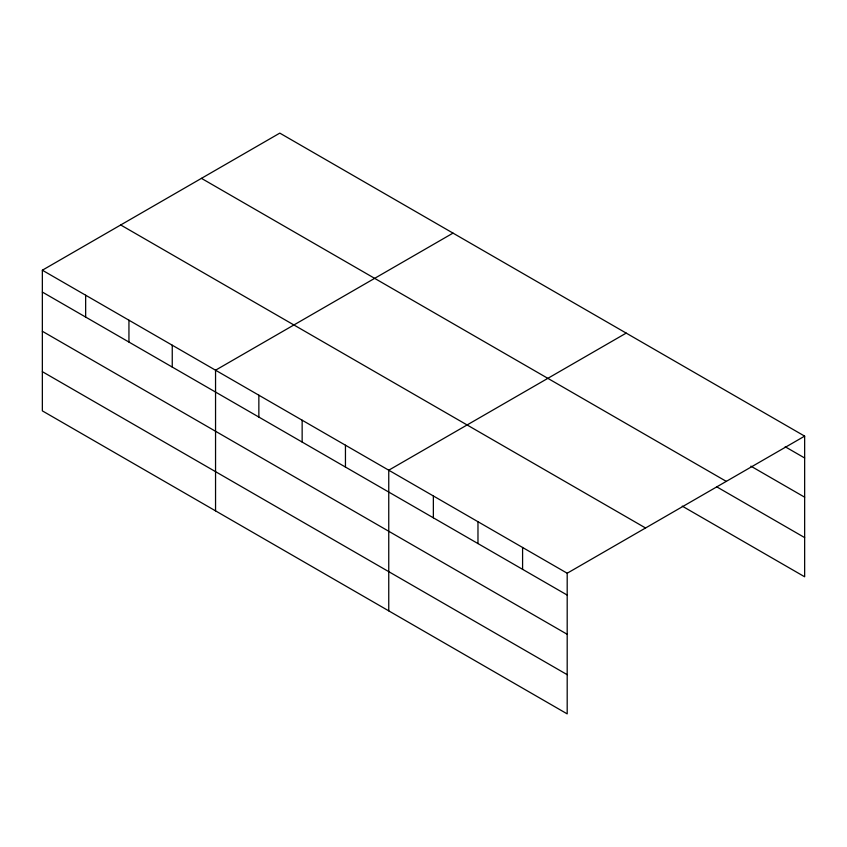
<?xml version="1.0" encoding="UTF-8"?>
<svg xmlns="http://www.w3.org/2000/svg" width="847" height="847" viewBox="0 0 847 847"><rect width="100%" height="100%" fill="white"/><g stroke="black" fill="none" stroke-linecap="round" stroke-linejoin="round"><path stroke-width="1.27" d="M567.194 634.287L567.194 573.228L42.35 270.214L42.35 410.869L567.194 713.883L567.194 634.287L42.35 331.272M682.248 506.125L804.65 576.786L804.65 436.131L279.806 133.117L42.35 270.214M453.007 233.116L215.551 370.203L215.551 510.857M626.198 333.104L388.752 470.201L388.752 610.856M567.194 573.228L804.65 436.131M785.201 446.761L804.65 457.994M750.887 466.157L804.65 497.189M201.448 178.357L726.292 481.371M716.573 486.739L804.65 537.591M120.708 224.974L645.552 527.988M42.35 292.067L567.194 595.081M42.35 371.664L567.194 674.678M522.588 547.469L522.588 569.322M477.973 521.71L477.973 543.573M433.357 495.961L433.357 517.813M345.449 445.204L345.449 467.057M302.146 420.207L302.146 442.06M258.854 395.2L258.854 417.063M172.248 345.205L172.248 367.058M128.945 320.208L128.945 342.061M85.653 295.211L85.653 317.064"/></g></svg>
